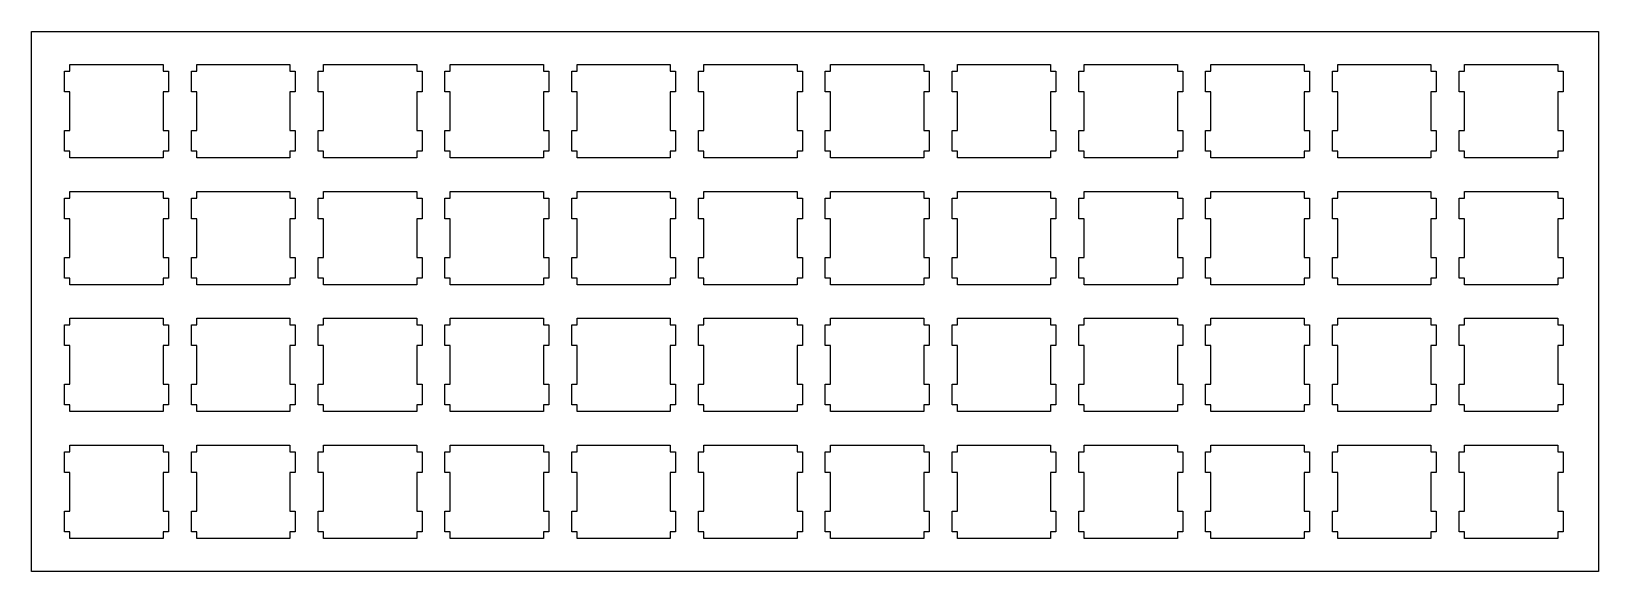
# Model space of a CAD drawing. Extents: x 0 to 2355, y -262 to 550.
import ezdxf

# ---------------------------------------------------------------- set-up
doc = ezdxf.new("R2010")
doc.units = 0

msp = doc.modelspace()

# ---------------------------------------------------------------- linework, layer by layer
for points in [[(0, 550), (2355, 550), (2355, -261.5), (0, -261.5), (0, 550)], [(58, 500), (198, 500), (198, 490), (206, 490), (206, 459), (198, 459), (198, 401), (206, 401), (206, 370), (198, 370), (198, 360), (58, 360), (58, 370), (50, 370), (50, 401), (58, 401), (58, 459), (50, 459), (50, 490), (58, 490), (58, 500)], [(248.5, 500), (388.5, 500), (388.5, 490), (396.5, 490), (396.5, 459), (388.5, 459), (388.5, 401), (396.5, 401), (396.5, 370), (388.5, 370), (388.5, 360), (248.5, 360), (248.5, 370), (240.5, 370), (240.5, 401), (248.5, 401), (248.5, 459), (240.5, 459), (240.5, 490), (248.5, 490), (248.5, 500)], [(439, 500), (579, 500), (579, 490), (587, 490), (587, 459), (579, 459), (579, 401), (587, 401), (587, 370), (579, 370), (579, 360), (439, 360), (439, 370), (431, 370), (431, 401), (439, 401), (439, 459), (431, 459), (431, 490), (439, 490), (439, 500)], [(629.5, 500), (769.5, 500), (769.5, 490), (777.5, 490), (777.5, 459), (769.5, 459), (769.5, 401), (777.5, 401), (777.5, 370), (769.5, 370), (769.5, 360), (629.5, 360), (629.5, 370), (621.5, 370), (621.5, 401), (629.5, 401), (629.5, 459), (621.5, 459), (621.5, 490), (629.5, 490), (629.5, 500)], [(820, 500), (960, 500), (960, 490), (968, 490), (968, 459), (960, 459), (960, 401), (968, 401), (968, 370), (960, 370), (960, 360), (820, 360), (820, 370), (812, 370), (812, 401), (820, 401), (820, 459), (812, 459), (812, 490), (820, 490), (820, 500)], [(1010.5, 500), (1150.5, 500), (1150.5, 490), (1158.5, 490), (1158.5, 459), (1150.5, 459), (1150.5, 401), (1158.5, 401), (1158.5, 370), (1150.5, 370), (1150.5, 360), (1010.5, 360), (1010.5, 370), (1002.5, 370), (1002.5, 401), (1010.5, 401), (1010.5, 459), (1002.5, 459), (1002.5, 490), (1010.5, 490), (1010.5, 500)], [(1201, 500), (1341, 500), (1341, 490), (1349, 490), (1349, 459), (1341, 459), (1341, 401), (1349, 401), (1349, 370), (1341, 370), (1341, 360), (1201, 360), (1201, 370), (1193, 370), (1193, 401), (1201, 401), (1201, 459), (1193, 459), (1193, 490), (1201, 490), (1201, 500)], [(1391.5, 500), (1531.5, 500), (1531.5, 490), (1539.5, 490), (1539.5, 459), (1531.5, 459), (1531.5, 401), (1539.5, 401), (1539.5, 370), (1531.5, 370), (1531.5, 360), (1391.5, 360), (1391.5, 370), (1383.5, 370), (1383.5, 401), (1391.5, 401), (1391.5, 459), (1383.5, 459), (1383.5, 490), (1391.5, 490), (1391.5, 500)], [(1582, 500), (1722, 500), (1722, 490), (1730, 490), (1730, 459), (1722, 459), (1722, 401), (1730, 401), (1730, 370), (1722, 370), (1722, 360), (1582, 360), (1582, 370), (1574, 370), (1574, 401), (1582, 401), (1582, 459), (1574, 459), (1574, 490), (1582, 490), (1582, 500)], [(1772.5, 500), (1912.5, 500), (1912.5, 490), (1920.5, 490), (1920.5, 459), (1912.5, 459), (1912.5, 401), (1920.5, 401), (1920.5, 370), (1912.5, 370), (1912.5, 360), (1772.5, 360), (1772.5, 370), (1764.5, 370), (1764.5, 401), (1772.5, 401), (1772.5, 459), (1764.5, 459), (1764.5, 490), (1772.5, 490), (1772.5, 500)], [(1963, 500), (2103, 500), (2103, 490), (2111, 490), (2111, 459), (2103, 459), (2103, 401), (2111, 401), (2111, 370), (2103, 370), (2103, 360), (1963, 360), (1963, 370), (1955, 370), (1955, 401), (1963, 401), (1963, 459), (1955, 459), (1955, 490), (1963, 490), (1963, 500)], [(2153.5, 500), (2293.5, 500), (2293.5, 490), (2301.5, 490), (2301.5, 459), (2293.5, 459), (2293.5, 401), (2301.5, 401), (2301.5, 370), (2293.5, 370), (2293.5, 360), (2153.5, 360), (2153.5, 370), (2145.5, 370), (2145.5, 401), (2153.5, 401), (2153.5, 459), (2145.5, 459), (2145.5, 490), (2153.5, 490), (2153.5, 500)], [(58, 309.5), (198, 309.5), (198, 299.5), (206, 299.5), (206, 268.5), (198, 268.5), (198, 210.5), (206, 210.5), (206, 179.5), (198, 179.5), (198, 169.5), (58, 169.5), (58, 179.5), (50, 179.5), (50, 210.5), (58, 210.5), (58, 268.5), (50, 268.5), (50, 299.5), (58, 299.5), (58, 309.5)], [(248.5, 309.5), (388.5, 309.5), (388.5, 299.5), (396.5, 299.5), (396.5, 268.5), (388.5, 268.5), (388.5, 210.5), (396.5, 210.5), (396.5, 179.5), (388.5, 179.5), (388.5, 169.5), (248.5, 169.5), (248.5, 179.5), (240.5, 179.5), (240.5, 210.5), (248.5, 210.5), (248.5, 268.5), (240.5, 268.5), (240.5, 299.5), (248.5, 299.5), (248.5, 309.5)], [(439, 309.5), (579, 309.5), (579, 299.5), (587, 299.5), (587, 268.5), (579, 268.5), (579, 210.5), (587, 210.5), (587, 179.5), (579, 179.5), (579, 169.5), (439, 169.5), (439, 179.5), (431, 179.5), (431, 210.5), (439, 210.5), (439, 268.5), (431, 268.5), (431, 299.5), (439, 299.5), (439, 309.5)], [(629.5, 309.5), (769.5, 309.5), (769.5, 299.5), (777.5, 299.5), (777.5, 268.5), (769.5, 268.5), (769.5, 210.5), (777.5, 210.5), (777.5, 179.5), (769.5, 179.5), (769.5, 169.5), (629.5, 169.5), (629.5, 179.5), (621.5, 179.5), (621.5, 210.5), (629.5, 210.5), (629.5, 268.5), (621.5, 268.5), (621.5, 299.5), (629.5, 299.5), (629.5, 309.5)], [(820, 309.5), (960, 309.5), (960, 299.5), (968, 299.5), (968, 268.5), (960, 268.5), (960, 210.5), (968, 210.5), (968, 179.5), (960, 179.5), (960, 169.5), (820, 169.5), (820, 179.5), (812, 179.5), (812, 210.5), (820, 210.5), (820, 268.5), (812, 268.5), (812, 299.5), (820, 299.5), (820, 309.5)], [(1010.5, 309.5), (1150.5, 309.5), (1150.5, 299.5), (1158.5, 299.5), (1158.5, 268.5), (1150.5, 268.5), (1150.5, 210.5), (1158.5, 210.5), (1158.5, 179.5), (1150.5, 179.5), (1150.5, 169.5), (1010.5, 169.5), (1010.5, 179.5), (1002.5, 179.5), (1002.5, 210.5), (1010.5, 210.5), (1010.5, 268.5), (1002.5, 268.5), (1002.5, 299.5), (1010.5, 299.5), (1010.5, 309.5)], [(1201, 309.5), (1341, 309.5), (1341, 299.5), (1349, 299.5), (1349, 268.5), (1341, 268.5), (1341, 210.5), (1349, 210.5), (1349, 179.5), (1341, 179.5), (1341, 169.5), (1201, 169.5), (1201, 179.5), (1193, 179.5), (1193, 210.5), (1201, 210.5), (1201, 268.5), (1193, 268.5), (1193, 299.5), (1201, 299.5), (1201, 309.5)], [(1391.5, 309.5), (1531.5, 309.5), (1531.5, 299.5), (1539.5, 299.5), (1539.5, 268.5), (1531.5, 268.5), (1531.5, 210.5), (1539.5, 210.5), (1539.5, 179.5), (1531.5, 179.5), (1531.5, 169.5), (1391.5, 169.5), (1391.5, 179.5), (1383.5, 179.5), (1383.5, 210.5), (1391.5, 210.5), (1391.5, 268.5), (1383.5, 268.5), (1383.5, 299.5), (1391.5, 299.5), (1391.5, 309.5)], [(1582, 309.5), (1722, 309.5), (1722, 299.5), (1730, 299.5), (1730, 268.5), (1722, 268.5), (1722, 210.5), (1730, 210.5), (1730, 179.5), (1722, 179.5), (1722, 169.5), (1582, 169.5), (1582, 179.5), (1574, 179.5), (1574, 210.5), (1582, 210.5), (1582, 268.5), (1574, 268.5), (1574, 299.5), (1582, 299.5), (1582, 309.5)], [(1772.5, 309.5), (1912.5, 309.5), (1912.5, 299.5), (1920.5, 299.5), (1920.5, 268.5), (1912.5, 268.5), (1912.5, 210.5), (1920.5, 210.5), (1920.5, 179.5), (1912.5, 179.5), (1912.5, 169.5), (1772.5, 169.5), (1772.5, 179.5), (1764.5, 179.5), (1764.5, 210.5), (1772.5, 210.5), (1772.5, 268.5), (1764.5, 268.5), (1764.5, 299.5), (1772.5, 299.5), (1772.5, 309.5)], [(1963, 309.5), (2103, 309.5), (2103, 299.5), (2111, 299.5), (2111, 268.5), (2103, 268.5), (2103, 210.5), (2111, 210.5), (2111, 179.5), (2103, 179.5), (2103, 169.5), (1963, 169.5), (1963, 179.5), (1955, 179.5), (1955, 210.5), (1963, 210.5), (1963, 268.5), (1955, 268.5), (1955, 299.5), (1963, 299.5), (1963, 309.5)], [(2153.5, 309.5), (2293.5, 309.5), (2293.5, 299.5), (2301.5, 299.5), (2301.5, 268.5), (2293.5, 268.5), (2293.5, 210.5), (2301.5, 210.5), (2301.5, 179.5), (2293.5, 179.5), (2293.5, 169.5), (2153.5, 169.5), (2153.5, 179.5), (2145.5, 179.5), (2145.5, 210.5), (2153.5, 210.5), (2153.5, 268.5), (2145.5, 268.5), (2145.5, 299.5), (2153.5, 299.5), (2153.5, 309.5)], [(58, 119), (198, 119), (198, 109), (206, 109), (206, 78), (198, 78), (198, 20), (206, 20), (206, -11), (198, -11), (198, -21), (58, -21), (58, -11), (50, -11), (50, 20), (58, 20), (58, 78), (50, 78), (50, 109), (58, 109), (58, 119)], [(248.5, 119), (388.5, 119), (388.5, 109), (396.5, 109), (396.5, 78), (388.5, 78), (388.5, 20), (396.5, 20), (396.5, -11), (388.5, -11), (388.5, -21), (248.5, -21), (248.5, -11), (240.5, -11), (240.5, 20), (248.5, 20), (248.5, 78), (240.5, 78), (240.5, 109), (248.5, 109), (248.5, 119)], [(439, 119), (579, 119), (579, 109), (587, 109), (587, 78), (579, 78), (579, 20), (587, 20), (587, -11), (579, -11), (579, -21), (439, -21), (439, -11), (431, -11), (431, 20), (439, 20), (439, 78), (431, 78), (431, 109), (439, 109), (439, 119)], [(629.5, 119), (769.5, 119), (769.5, 109), (777.5, 109), (777.5, 78), (769.5, 78), (769.5, 20), (777.5, 20), (777.5, -11), (769.5, -11), (769.5, -21), (629.5, -21), (629.5, -11), (621.5, -11), (621.5, 20), (629.5, 20), (629.5, 78), (621.5, 78), (621.5, 109), (629.5, 109), (629.5, 119)], [(820, 119), (960, 119), (960, 109), (968, 109), (968, 78), (960, 78), (960, 20), (968, 20), (968, -11), (960, -11), (960, -21), (820, -21), (820, -11), (812, -11), (812, 20), (820, 20), (820, 78), (812, 78), (812, 109), (820, 109), (820, 119)], [(1010.5, 119), (1150.5, 119), (1150.5, 109), (1158.5, 109), (1158.5, 78), (1150.5, 78), (1150.5, 20), (1158.5, 20), (1158.5, -11), (1150.5, -11), (1150.5, -21), (1010.5, -21), (1010.5, -11), (1002.5, -11), (1002.5, 20), (1010.5, 20), (1010.5, 78), (1002.5, 78), (1002.5, 109), (1010.5, 109), (1010.5, 119)], [(1201, 119), (1341, 119), (1341, 109), (1349, 109), (1349, 78), (1341, 78), (1341, 20), (1349, 20), (1349, -11), (1341, -11), (1341, -21), (1201, -21), (1201, -11), (1193, -11), (1193, 20), (1201, 20), (1201, 78), (1193, 78), (1193, 109), (1201, 109), (1201, 119)], [(1391.5, 119), (1531.5, 119), (1531.5, 109), (1539.5, 109), (1539.5, 78), (1531.5, 78), (1531.5, 20), (1539.5, 20), (1539.5, -11), (1531.5, -11), (1531.5, -21), (1391.5, -21), (1391.5, -11), (1383.5, -11), (1383.5, 20), (1391.5, 20), (1391.5, 78), (1383.5, 78), (1383.5, 109), (1391.5, 109), (1391.5, 119)], [(1582, 119), (1722, 119), (1722, 109), (1730, 109), (1730, 78), (1722, 78), (1722, 20), (1730, 20), (1730, -11), (1722, -11), (1722, -21), (1582, -21), (1582, -11), (1574, -11), (1574, 20), (1582, 20), (1582, 78), (1574, 78), (1574, 109), (1582, 109), (1582, 119)], [(1772.5, 119), (1912.5, 119), (1912.5, 109), (1920.5, 109), (1920.5, 78), (1912.5, 78), (1912.5, 20), (1920.5, 20), (1920.5, -11), (1912.5, -11), (1912.5, -21), (1772.5, -21), (1772.5, -11), (1764.5, -11), (1764.5, 20), (1772.5, 20), (1772.5, 78), (1764.5, 78), (1764.5, 109), (1772.5, 109), (1772.5, 119)], [(1963, 119), (2103, 119), (2103, 109), (2111, 109), (2111, 78), (2103, 78), (2103, 20), (2111, 20), (2111, -11), (2103, -11), (2103, -21), (1963, -21), (1963, -11), (1955, -11), (1955, 20), (1963, 20), (1963, 78), (1955, 78), (1955, 109), (1963, 109), (1963, 119)], [(2153.5, 119), (2293.5, 119), (2293.5, 109), (2301.5, 109), (2301.5, 78), (2293.5, 78), (2293.5, 20), (2301.5, 20), (2301.5, -11), (2293.5, -11), (2293.5, -21), (2153.5, -21), (2153.5, -11), (2145.5, -11), (2145.5, 20), (2153.5, 20), (2153.5, 78), (2145.5, 78), (2145.5, 109), (2153.5, 109), (2153.5, 119)], [(58, -71.5), (198, -71.5), (198, -81.5), (206, -81.5), (206, -112.5), (198, -112.5), (198, -170.5), (206, -170.5), (206, -201.5), (198, -201.5), (198, -211.5), (58, -211.5), (58, -201.5), (50, -201.5), (50, -170.5), (58, -170.5), (58, -112.5), (50, -112.5), (50, -81.5), (58, -81.5), (58, -71.5)], [(248.5, -71.5), (388.5, -71.5), (388.5, -81.5), (396.5, -81.5), (396.5, -112.5), (388.5, -112.5), (388.5, -170.5), (396.5, -170.5), (396.5, -201.5), (388.5, -201.5), (388.5, -211.5), (248.5, -211.5), (248.5, -201.5), (240.5, -201.5), (240.5, -170.5), (248.5, -170.5), (248.5, -112.5), (240.5, -112.5), (240.5, -81.5), (248.5, -81.5), (248.5, -71.5)], [(439, -71.5), (579, -71.5), (579, -81.5), (587, -81.5), (587, -112.5), (579, -112.5), (579, -170.5), (587, -170.5), (587, -201.5), (579, -201.5), (579, -211.5), (439, -211.5), (439, -201.5), (431, -201.5), (431, -170.5), (439, -170.5), (439, -112.5), (431, -112.5), (431, -81.5), (439, -81.5), (439, -71.5)], [(629.5, -71.5), (769.5, -71.5), (769.5, -81.5), (777.5, -81.5), (777.5, -112.5), (769.5, -112.5), (769.5, -170.5), (777.5, -170.5), (777.5, -201.5), (769.5, -201.5), (769.5, -211.5), (629.5, -211.5), (629.5, -201.5), (621.5, -201.5), (621.5, -170.5), (629.5, -170.5), (629.5, -112.5), (621.5, -112.5), (621.5, -81.5), (629.5, -81.5), (629.5, -71.5)], [(820, -71.5), (960, -71.5), (960, -81.5), (968, -81.5), (968, -112.5), (960, -112.5), (960, -170.5), (968, -170.5), (968, -201.5), (960, -201.5), (960, -211.5), (820, -211.5), (820, -201.5), (812, -201.5), (812, -170.5), (820, -170.5), (820, -112.5), (812, -112.5), (812, -81.5), (820, -81.5), (820, -71.5)], [(1010.5, -71.5), (1150.5, -71.5), (1150.5, -81.5), (1158.5, -81.5), (1158.5, -112.5), (1150.5, -112.5), (1150.5, -170.5), (1158.5, -170.5), (1158.5, -201.5), (1150.5, -201.5), (1150.5, -211.5), (1010.5, -211.5), (1010.5, -201.5), (1002.5, -201.5), (1002.5, -170.5), (1010.5, -170.5), (1010.5, -112.5), (1002.5, -112.5), (1002.5, -81.5), (1010.5, -81.5), (1010.5, -71.5)], [(1201, -71.5), (1341, -71.5), (1341, -81.5), (1349, -81.5), (1349, -112.5), (1341, -112.5), (1341, -170.5), (1349, -170.5), (1349, -201.5), (1341, -201.5), (1341, -211.5), (1201, -211.5), (1201, -201.5), (1193, -201.5), (1193, -170.5), (1201, -170.5), (1201, -112.5), (1193, -112.5), (1193, -81.5), (1201, -81.5), (1201, -71.5)], [(1391.5, -71.5), (1531.5, -71.5), (1531.5, -81.5), (1539.5, -81.5), (1539.5, -112.5), (1531.5, -112.5), (1531.5, -170.5), (1539.5, -170.5), (1539.5, -201.5), (1531.5, -201.5), (1531.5, -211.5), (1391.5, -211.5), (1391.5, -201.5), (1383.5, -201.5), (1383.5, -170.5), (1391.5, -170.5), (1391.5, -112.5), (1383.5, -112.5), (1383.5, -81.5), (1391.5, -81.5), (1391.5, -71.5)], [(1582, -71.5), (1722, -71.5), (1722, -81.5), (1730, -81.5), (1730, -112.5), (1722, -112.5), (1722, -170.5), (1730, -170.5), (1730, -201.5), (1722, -201.5), (1722, -211.5), (1582, -211.5), (1582, -201.5), (1574, -201.5), (1574, -170.5), (1582, -170.5), (1582, -112.5), (1574, -112.5), (1574, -81.5), (1582, -81.5), (1582, -71.5)], [(1772.5, -71.5), (1912.5, -71.5), (1912.5, -81.5), (1920.5, -81.5), (1920.5, -112.5), (1912.5, -112.5), (1912.5, -170.5), (1920.5, -170.5), (1920.5, -201.5), (1912.5, -201.5), (1912.5, -211.5), (1772.5, -211.5), (1772.5, -201.5), (1764.5, -201.5), (1764.5, -170.5), (1772.5, -170.5), (1772.5, -112.5), (1764.5, -112.5), (1764.5, -81.5), (1772.5, -81.5), (1772.5, -71.5)], [(1963, -71.5), (2103, -71.5), (2103, -81.5), (2111, -81.5), (2111, -112.5), (2103, -112.5), (2103, -170.5), (2111, -170.5), (2111, -201.5), (2103, -201.5), (2103, -211.5), (1963, -211.5), (1963, -201.5), (1955, -201.5), (1955, -170.5), (1963, -170.5), (1963, -112.5), (1955, -112.5), (1955, -81.5), (1963, -81.5), (1963, -71.5)], [(2153.5, -71.5), (2293.5, -71.5), (2293.5, -81.5), (2301.5, -81.5), (2301.5, -112.5), (2293.5, -112.5), (2293.5, -170.5), (2301.5, -170.5), (2301.5, -201.5), (2293.5, -201.5), (2293.5, -211.5), (2153.5, -211.5), (2153.5, -201.5), (2145.5, -201.5), (2145.5, -170.5), (2153.5, -170.5), (2153.5, -112.5), (2145.5, -112.5), (2145.5, -81.5), (2153.5, -81.5), (2153.5, -71.5)]]:
    msp.add_lwpolyline(points)

doc.saveas('drawing.dxf')
